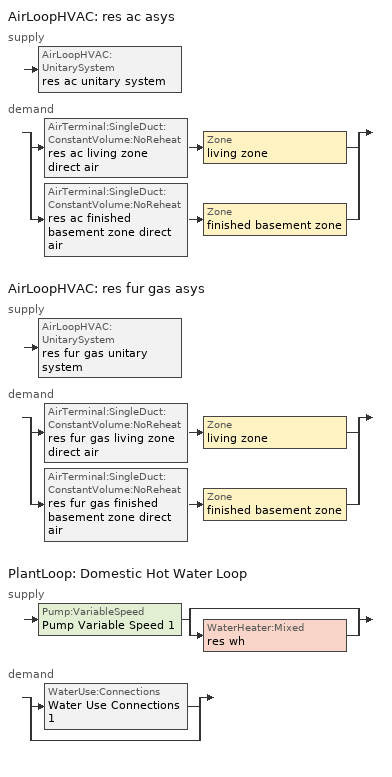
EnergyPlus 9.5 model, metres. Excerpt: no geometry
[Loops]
AirLoopHVAC 'res ac asys'
 supply: AirLoopHVAC:UnitarySystem 'res ac unitary system'
 demand: split
  | AirTerminal:SingleDuct:ConstantVolume:NoReheat 'res ac living zone direct air' > Zone 'living zone'
  | AirTerminal:SingleDuct:ConstantVolume:NoReheat 'res ac finished basement zone direct air' > Zone 'finished basement zone'
AirLoopHVAC 'res fur gas asys'
 supply: AirLoopHVAC:UnitarySystem 'res fur gas unitary system'
 demand: split
  | AirTerminal:SingleDuct:ConstantVolume:NoReheat 'res fur gas living zone direct air' > Zone 'living zone'
  | AirTerminal:SingleDuct:ConstantVolume:NoReheat 'res fur gas finished basement zone direct air' > Zone 'finished basement zone'
PlantLoop 'Domestic Hot Water Loop'
 supply: Pump:VariableSpeed 'Pump Variable Speed 1' > split
  | bypass
  | WaterHeater:Mixed 'res wh'
 demand: split
  | WaterUse:Connections 'Water Use Connections 1'
  | bypass
[ZoneControl:Thermostat] Temperature Difference Between Cutout And Setpoint {deltaC}=0
Name | Zone or ZoneList | Control Type Schedule | Control 1
finished basement zone Thermostat | finished basement zone | finished basement zone Thermostat Schedule | finished basement zone temperature setpoint
living zone Thermostat | living zone | living zone Thermostat Schedule | living zone temperature setpoint
[ThermostatSetpoint:DualSetpoint] Heating Setpoint Temperature Schedule=res heating setpoint; Cooling Setpoint Temperature Schedule=res cooling setpoint
finished basement zone temperature setpoint; living zone temperature setpoint
[AirTerminal:SingleDuct:ConstantVolume:NoReheat] Availability Schedule=Always On Discrete
Name | Maximum Air Flow Rate {m3/s}
res ac finished basement zone direct air; res fur gas finished basement zone direct air | 0.0486254
res ac living zone direct air; res fur gas living zone direct air | 0.328263
[Zone equipment]
finished basement zone: res ac finished basement zone direct air, res fur gas finished basement zone direct air
living zone: res ac living zone direct air, res fur gas living zone direct air
[AirLoopHVAC] Design Supply Air Flow Rate {m3/s}=0.376888; Design Return Air Flow Fraction of Supply Air Flow=1
res ac asys; res fur gas asys
[Sizing:System] Type of Load to Size On=Sensible; Design Outdoor Air Flow Rate {m3/s}=Autosize; Central Heating Maximum System Air Flow Ratio=0.3; Preheat Design Temperature {C}=7; Preheat Design Humidity Ratio {kgWater/kgDryAir}=0.008; Precool Design Temperature {C}=12.8; Precool Design Humidity Ratio {kgWater/kgDryAir}=0.008; Central Cooling Design Supply Air Temperature {C}=12.8; Central Heating Design Supply Air Temperature {C}=16.7; Type of Zone Sum to Use=NonCoincident; 100% Outdoor Air in Cooling=Yes; 100% Outdoor Air in Heating=Yes; Central Cooling Design Supply Air Humidity Ratio {kgWater/kgDryAir}=0.0085; Central Heating Design Supply Air Humidity Ratio {kgWater/kgDryAir}=0.008; Cooling Supply Air Flow Rate Method=DesignDay; Cooling Supply Air Flow Rate {m3/s}=0; Cooling Supply Air Flow Rate Per Floor Area {m3/s-m2}=0.00996765; Cooling Fraction of Autosized Cooling Supply Air Flow Rate=1; Cooling Supply Air Flow Rate Per Unit Cooling Capacity {m3/s-W}=3.94755e-05; Heating Supply Air Flow Rate Method=DesignDay; Heating Supply Air Flow Rate {m3/s}=0; Heating Supply Air Flow Rate Per Floor Area {m3/s-m2}=0.00996765; Heating Fraction of Autosized Heating Supply Air Flow Rate=1; Heating Fraction of Autosized Cooling Supply Air Flow Rate=1; Heating Supply Air Flow Rate Per Unit Heating Capacity {m3/s-W}=3.15882e-05; System Outdoor Air Method=ZoneSum; Zone Maximum Outdoor Air Fraction=1; Cooling Design Capacity Method=CoolingDesignCapacity; Cooling Design Capacity {W}=Autosize; Cooling Design Capacity Per Floor Area {W/m2}=234.7; Fraction of Autosized Cooling Design Capacity=1; Heating Design Capacity Method=HeatingDesignCapacity; Heating Design Capacity {W}=Autosize; Heating Design Capacity Per Floor Area {W/m2}=157; Fraction of Autosized Heating Design Capacity=1; Central Cooling Capacity Control Method=OnOff
res ac asys; res fur gas asys
[AirLoopHVAC:UnitarySystem] Control Type=Load; Controlling Zone or Thermostat Location=living zone; Dehumidification Control Type=None; Availability Schedule=Always On Discrete; Fan Placement=BlowThrough; Supply Air Fan Operating Mode Schedule=Always Off Discrete; DX Heating Coil Sizing Ratio=1; Use DOAS DX Cooling Coil=No; Minimum Supply Air Temperature {C}=2; Latent Load Control=SensibleOnlyLoadControl; Cooling Supply Air Flow Rate Method=SupplyAirFlowRate; Heating Supply Air Flow Rate Method=SupplyAirFlowRate; No Load Supply Air Flow Rate {m3/s}=0; Maximum Supply Air Temperature {C}=48.8889; Maximum Outdoor Dry-Bulb Temperature for Supplemental Heater Operation {C}=21; Maximum Cycling Rate {cycles/hr}=2.5; Heat Pump Time Constant {s}=60; Fraction of On-Cycle Power Use=0.01; Heat Pump Fan Delay Time {s}=60; Ancillary On-Cycle Electric Power {W}=0; Ancillary Off-Cycle Electric Power {W}=0
Name | Supply Fan | Cooling Coil | Cooling Supply Air Flow Rate {m3/s} | Heating Supply Air Flow Rate {m3/s} | Heating Coil
res ac unitary system | res ac clg supply fan | res ac cooling coil | 0.304729 | 0
res fur gas unitary system | res fur gas htg supply fan |  | 0 | 0.376888 | res fur gas heating coil
[Fan:OnOff] Availability Schedule=Always On Discrete; Fan Total Efficiency=0.75; Pressure Rise {Pa}=794.58; Maximum Flow Rate {m3/s}=0.376893; Motor Efficiency=1; Motor In Airstream Fraction=1
Name | Fan Power Ratio Function of Speed Ratio Curve | Fan Efficiency Ratio Function of Speed Ratio Curve
res ac clg supply fan | Fan On Off Power Curve | Fan On Off Efficiency Curve
res fur gas htg supply fan | Fan On Off Power Curve 1 | Fan On Off Efficiency Curve 1
[Coil:Cooling:DX:SingleSpeed]
res ac cooling coil: Availability Schedule=Always On Discrete; Gross Rated Total Cooling Capacity {W}=4550.66; Gross Rated Sensible Heat Ratio=0.740403; Gross Rated Cooling COP {W/W}=3.06784; Rated Air Flow Rate {m3/s}=0.235784; Rated Evaporator Fan Power Per Volume Flow Rate {W/(m3/s)}=773.391; Total Cooling Capacity Function of Temperature Curve=Cool-Cap-fT1; Total Cooling Capacity Function of Flow Fraction Curve=Cool-Cap-fFF1; Energy Input Ratio Function of Temperature Curve=Cool-EIR-fT1; Energy Input Ratio Function of Flow Fraction Curve=Cool-EIR-fFF1; Part Load Fraction Correlation Curve=Cool-PLF-fPLR1; Minimum Outdoor Dry-Bulb Temperature for Compressor Operation {C}=-25; Nominal Time for Condensate Removal to Begin {s}=1000; Ratio of Initial Moisture Evaporation Rate and Steady State Latent Capacity=1.5; Maximum Cycling Rate {cycles/hr}=3; Latent Capacity Time Constant {s}=45; Condenser Type=AirCooled; Evaporative Condenser Effectiveness=0; Evaporative Condenser Air Flow Rate {m3/s}=Autosize; Evaporative Condenser Pump Rated Power Consumption {W}=Autosize; Crankcase Heater Capacity {W}=0; Maximum Outdoor Dry-Bulb Temperature for Crankcase Heater Operation {C}=12.7778; Basin Heater Capacity {W/K}=0; Basin Heater Setpoint Temperature {C}=10
[Coil:Heating:Fuel]
res fur gas heating coil: Availability Schedule=Always On Discrete; Fuel Type=NaturalGas; Burner Efficiency=0.8; Nominal Capacity {W}=12492.2; Parasitic Electric Load {W}=76; Parasitic Fuel Load {W}=0
[PlantLoop]
Domestic Hot Water Loop: Fluid Type=Water; Plant Equipment Operation Scheme=Domestic Hot Water Loop Operation Schemes; Maximum Loop Temperature {C}=100; Minimum Loop Temperature {C}=0; Maximum Loop Flow Rate {m3/s}=0.01; Minimum Loop Flow Rate {m3/s}=0; Plant Loop Volume {m3}=0.003; Load Distribution Scheme=Optimal; Plant Loop Demand Calculation Scheme=SingleSetpoint
[Sizing:Plant]
Domestic Hot Water Loop: Loop Type=Heating; Design Loop Exit Temperature {C}=51.6667; Loop Design Temperature Difference {deltaC}=5.55556; Sizing Option=NonCoincident; Zone Timesteps in Averaging Window=1; Coincident Sizing Factor Mode=None
[Pump:VariableSpeed]
Pump Variable Speed 1: Design Maximum Flow Rate {m3/s}=0.01; Design Pump Head {Pa}=1; Design Power Consumption {W}=0; Motor Efficiency=1; Fraction of Motor Inefficiencies to Fluid Stream=0; Coefficient 1 of the Part Load Performance Curve=0; Coefficient 2 of the Part Load Performance Curve=1; Coefficient 3 of the Part Load Performance Curve=0; Coefficient 4 of the Part Load Performance Curve=0; Design Minimum Flow Rate {m3/s}=0; Pump Control Type=Intermittent; Skin Loss Radiative Fraction=0.5; Design Power Sizing Method=PowerPerFlowPerPressure; Design Electric Power per Unit Flow Rate {W/(m3/s)}=348701.1; Design Shaft Power per Unit Flow Rate per Unit Head {W/((m3/s)-Pa)}=1.28205; Design Minimum Flow Rate Fraction=0
[WaterHeater:Mixed]
res wh: Tank Volume {m3}=0.143846; Setpoint Temperature Schedule=New WH Setpoint Temp; Deadband Temperature Difference {deltaC}=2; Maximum Temperature Limit {C}=99; Heater Control Type=Cycle; Heater Maximum Capacity {W}=11722.8; Heater Minimum Capacity {W}=0; Heater Ignition Minimum Flow Rate {m3/s}=0; Heater Ignition Delay {s}=0; Heater Fuel Type=NaturalGas; Heater Thermal Efficiency=0.773298; Off Cycle Parasitic Fuel Consumption Rate {W}=0; Off Cycle Parasitic Fuel Type=Electricity; Off Cycle Parasitic Heat Fraction to Tank=0; On Cycle Parasitic Fuel Consumption Rate {W}=0; On Cycle Parasitic Fuel Type=Electricity; On Cycle Parasitic Heat Fraction to Tank=0; Ambient Temperature Indicator=Zone; Ambient Temperature Zone=finished basement zone; Off Cycle Loss Coefficient to Ambient Temperature {W/K}=4.15693; Off Cycle Loss Fraction to Zone=0.64; On Cycle Loss Coefficient to Ambient Temperature {W/K}=4.15693; On Cycle Loss Fraction to Zone=1; Use Side Effectiveness=1; Source Side Effectiveness=1; Use Side Design Flow Rate {m3/s}=Autosize; Source Side Design Flow Rate {m3/s}=Autosize; Indirect Water Heating Recovery Time {hr}=1.5; Source Side Flow Control Mode=IndirectHeatPrimarySetpoint
[WaterHeater:Sizing]
res wh: Design Mode=PeakDraw; Time Storage Can Meet Peak Draw {hr}=0.538503; Time for Tank Recovery {hr}=0; Nominal Tank Volume for Autosizing Plant Connections {m3}=1
[SetpointManager:Scheduled]
Setpoint Manager Scheduled 1: Control Variable=Temperature; Schedule=New dhw temp
[WaterUse:Connections]
Water Use Connections 1: Drain Water Heat Exchanger Type=None; Drain Water Heat Exchanger Destination=Plant; Water Use Equipment Name 1=res shower; Water Use Equipment Name 2=res sink; Water Use Equipment Name 3=res bath; Water Use Equipment Name 4=res shower dist; Water Use Equipment Name 5=res sink dist; Water Use Equipment Name 6=res bath dist; Water Use Equipment Name 7=res cw
[WaterUse:Equipment] Zone=living zone
Name | Peak Flow Rate {m3/s} | Flow Rate Fraction Schedule | Target Temperature Schedule
res shower | 2.01372e-05 | showers | New fixtures temperature schedule
res sink | 1.96454e-05 | sinks | New fixtures temperature schedule
res bath | 5.83e-05 | baths | New fixtures temperature schedule
res shower dist | 0 | showers | New fixtures temperature schedule
res sink dist | 0 | sinks | New fixtures temperature schedule
res bath dist | 0 | baths | New fixtures temperature schedule
res cw | 6.06636e-06 | clothes_washer | New res cw temperature schedule
[PlantEquipmentOperationSchemes]
Domestic Hot Water Loop Operation Schemes: Control Scheme Object Type 1=PlantEquipmentOperation:HeatingLoad; Control Scheme Name 1=Domestic Hot Water Loop Heating Operation Scheme; Control Scheme Schedule Name 1=Always On Discrete
[PlantEquipmentOperation:HeatingLoad]
Domestic Hot Water Loop Heating Operation Scheme: Load Range Lower Limit 1 {W}=0; Load Range Upper Limit 1 {W}=1000000000; Range Equipment List Name 1=Domestic Hot Water Loop Heating Equipment List
[PlantEquipmentList]
Domestic Hot Water Loop Heating Equipment List: WaterHeater:Mixed, res wh
[EnergyManagementSystem:Sensor]
Name | Output:Variable or Output:Meter Index Key | Output:Variable or Output:Meter
res_af_1_tin_s | living zone | Zone Mean Air Temperature
res_af_1_tt_s | living zone | Zone Outdoor Air Drybulb Temperature
res_ds_res_ac_asys_fan_rtf_s | res ac clg supply fan | Fan Runtime Fraction
res_ds_res_fur_gas_asys_fan_rtf_s | res fur gas htg supply fan | Fan Runtime Fraction
res_shower_tout | res wh | Water Heater Use Side Outlet Temperature
res_shower_vol | res shower | Water Use Equipment Hot Water Volume
[Schedule:File] File=C:/devel/community-thermal-resilience/ControlledStudy/Sandbox/schedules.csv; Rows to Skip at Top=1; Number of Hours of Data=8760; Column Separator=Comma; Interpolate to Timestep=No; Minutes per Item=15
Name | Column Number
baths | 13
clothes_washer | 9
showers | 14
sinks | 15
[Schedule:Compact]
finished basement zone Thermostat Schedule; living zone Thermostat Schedule: Through: 12/31, For: AllDays, Until: 24:00, 4
[Schedule:Day:Interval]
res heating setpoint allday1; res heating setpoint allday2; res heating setpoint allday3; res heating setpoint allday4; res heating setpoint allday5; res heating setpoint allday6; res heating setpoint allday7; res heating setpoint allday7 after Power Outage; res heating setpoint allday8; res heating setpoint allday9; res heating setpoint allday10; res heating setpoint allday11; res heating setpoint allday12: No, 24:00, 19.4444
res heating setpoint allday7 Start Power Outage: No, 01:00, 19.4444, 02:00, 19.4444, 03:00, 19.4444, 04:00, 19.4444, 05:00, 19.4444, 06:00, 19.4444, 07:00, 19.4444, 08:00, 19.4444, 09:00, 19.4444, 10:00, 19.4444, 11:00, 19.4444, 12:00, 19.4444, 13:00, 19.4444, 14:00, 0, 15:00, 0, 16:00, 0, 17:00, 0, 18:00, 0, 19:00, 0, 20:00, 0, 21:00, 0, 22:00, 0, 23:00, 0, 24:00, 0
res heating setpoint allday7 During Power Outage: No, 01:00, 0, 02:00, 0, 03:00, 0, 04:00, 0, 05:00, 0, 06:00, 0, 07:00, 0, 08:00, 0, 09:00, 0, 10:00, 0, 11:00, 0, 12:00, 0, 13:00, 0, 14:00, 0, 15:00, 0, 16:00, 0, 17:00, 0, 18:00, 0, 19:00, 0, 20:00, 0, 21:00, 0, 22:00, 0, 23:00, 0, 24:00, 0
res heating setpoint allday7 End Power Outage: No, 01:00, 0, 02:00, 0, 03:00, 0, 04:00, 0, 05:00, 0, 06:00, 0, 07:00, 0, 08:00, 0, 09:00, 0, 10:00, 0, 11:00, 0, 12:00, 0, 13:00, 19.4444, 14:00, 19.4444, 15:00, 19.4444, 16:00, 19.4444, 17:00, 19.4444, 18:00, 19.4444, 19:00, 19.4444, 20:00, 19.4444, 21:00, 19.4444, 22:00, 19.4444, 23:00, 19.4444, 24:00, 19.4444
Schedule Day 6; Schedule Day 7; Schedule Day 10; Schedule Day 14; Schedule Day 2; Schedule Day 5: No, 24:00, 0
res heating setpoint summer design; res cooling setpoint allday1; res cooling setpoint allday2; res cooling setpoint allday3; res cooling setpoint allday4; res cooling setpoint allday5; res cooling setpoint allday9; res cooling setpoint allday10; res cooling setpoint allday11; res cooling setpoint allday12; res cooling setpoint summer design: No, 24:00, 23.8889
res heating setpoint winter design; res cooling setpoint winter design: No, 24:00, 21.1111
res cooling setpoint allday6; res cooling setpoint allday7; res cooling setpoint allday7 after Power Outage; res cooling setpoint allday8: No, 01:00, 23.8889, 02:00, 23.8889, 03:00, 23.8889, 04:00, 23.8889, 05:00, 23.8889, 06:00, 23.8889, 07:00, 23.8889, 08:00, 23.8889, 09:00, 23.8889, 10:00, 23.8889, 11:00, 23.8889, 12:00, 23.8889, 13:00, 23.8889, 14:00, 23.8889, 15:00, 23.8889, 16:00, 23.8889, 17:00, 23.8889, 18:00, 23.8889, 19:00, 23.8889, 20:00, 23.8889, 21:00, 23.8889, 22:00, 23.8889, 23:00, 23.8889, 24:00, 23.8889
res cooling setpoint allday7 Start Power Outage: No, 01:00, 23.8889, 02:00, 23.8889, 03:00, 23.8889, 04:00, 23.8889, 05:00, 23.8889, 06:00, 23.8889, 07:00, 23.8889, 08:00, 23.8889, 09:00, 23.8889, 10:00, 23.8889, 11:00, 23.8889, 12:00, 23.8889, 13:00, 23.8889, 14:00, 90, 15:00, 90, 16:00, 90, 17:00, 90, 18:00, 90, 19:00, 90, 20:00, 90, 21:00, 90, 22:00, 90, 23:00, 90, 24:00, 90
res cooling setpoint allday7 During Power Outage: No, 01:00, 90, 02:00, 90, 03:00, 90, 04:00, 90, 05:00, 90, 06:00, 90, 07:00, 90, 08:00, 90, 09:00, 90, 10:00, 90, 11:00, 90, 12:00, 90, 13:00, 90, 14:00, 90, 15:00, 90, 16:00, 90, 17:00, 90, 18:00, 90, 19:00, 90, 20:00, 90, 21:00, 90, 22:00, 90, 23:00, 90, 24:00, 90
res cooling setpoint allday7 End Power Outage: No, 01:00, 90, 02:00, 90, 03:00, 90, 04:00, 90, 05:00, 90, 06:00, 90, 07:00, 90, 08:00, 90, 09:00, 90, 10:00, 90, 11:00, 90, 12:00, 90, 13:00, 23.8889, 14:00, 23.8889, 15:00, 23.8889, 16:00, 23.8889, 17:00, 23.8889, 18:00, 23.8889, 19:00, 23.8889, 20:00, 23.8889, 21:00, 23.8889, 22:00, 23.8889, 23:00, 23.8889, 24:00, 23.8889
[Schedule:Week:Daily]
res heating setpoint Week Rule - Jan1-Jan27: res heating setpoint allday1, res heating setpoint allday1, res heating setpoint allday1, res heating setpoint allday1, res heating setpoint allday1, res heating setpoint allday1, res heating setpoint allday1, Schedule Day 6, res heating setpoint summer design, res heating setpoint winter design, Schedule Day 6, Schedule Day 6
res heating setpoint Week Rule - Jan28-Feb3: res heating setpoint allday1, res heating setpoint allday1, res heating setpoint allday1, res heating setpoint allday1, res heating setpoint allday2, res heating setpoint allday2, res heating setpoint allday2, Schedule Day 6, res heating setpoint summer design, res heating setpoint winter design, Schedule Day 6, Schedule Day 6
res heating setpoint Week Rule - Feb4-Feb24: res heating setpoint allday2, res heating setpoint allday2, res heating setpoint allday2, res heating setpoint allday2, res heating setpoint allday2, res heating setpoint allday2, res heating setpoint allday2, Schedule Day 6, res heating setpoint summer design, res heating setpoint winter design, Schedule Day 6, Schedule Day 6
res heating setpoint Week Rule - Feb25-Mar3: res heating setpoint allday2, res heating setpoint allday2, res heating setpoint allday2, res heating setpoint allday2, res heating setpoint allday3, res heating setpoint allday3, res heating setpoint allday3, Schedule Day 6, res heating setpoint summer design, res heating setpoint winter design, Schedule Day 6, Schedule Day 6
res heating setpoint Week Rule - Mar4-Mar31: res heating setpoint allday3, res heating setpoint allday3, res heating setpoint allday3, res heating setpoint allday3, res heating setpoint allday3, res heating setpoint allday3, res heating setpoint allday3, Schedule Day 6, res heating setpoint summer design, res heating setpoint winter design, Schedule Day 6, Schedule Day 6
res heating setpoint Week Rule - Apr1-Apr28: res heating setpoint allday4, res heating setpoint allday4, res heating setpoint allday4, res heating setpoint allday4, res heating setpoint allday4, res heating setpoint allday4, res heating setpoint allday4, Schedule Day 6, res heating setpoint summer design, res heating setpoint winter design, Schedule Day 6, Schedule Day 6
res heating setpoint Week Rule - Apr29-May5: res heating setpoint allday4, res heating setpoint allday4, res heating setpoint allday5, res heating setpoint allday5, res heating setpoint allday5, res heating setpoint allday5, res heating setpoint allday5, Schedule Day 6, res heating setpoint summer design, res heating setpoint winter design, Schedule Day 6, Schedule Day 6
res heating setpoint Week Rule - May6-May26: res heating setpoint allday5, res heating setpoint allday5, res heating setpoint allday5, res heating setpoint allday5, res heating setpoint allday5, res heating setpoint allday5, res heating setpoint allday5, Schedule Day 6, res heating setpoint summer design, res heating setpoint winter design, Schedule Day 6, Schedule Day 6
res heating setpoint Week Rule - May27-Jun2: res heating setpoint allday5, res heating setpoint allday5, res heating setpoint allday5, res heating setpoint allday5, res heating setpoint allday5, res heating setpoint allday6, res heating setpoint allday6, Schedule Day 6, res heating setpoint summer design, res heating setpoint winter design, Schedule Day 6, Schedule Day 6
res heating setpoint Week Rule - Jun3-Jun30: res heating setpoint allday6, res heating setpoint allday6, res heating setpoint allday6, res heating setpoint allday6, res heating setpoint allday6, res heating setpoint allday6, res heating setpoint allday6, Schedule Day 6, res heating setpoint summer design, res heating setpoint winter design, Schedule Day 6, Schedule Day 6
res heating setpoint Week Rule - Jul1-Jul21: res heating setpoint allday7, res heating setpoint allday7, res heating setpoint allday7, res heating setpoint allday7, res heating setpoint allday7, res heating setpoint allday7, res heating setpoint allday7, Schedule Day 6, res heating setpoint summer design, res heating setpoint winter design, Schedule Day 6, Schedule Day 6
res heating setpoint Week Rule - Jul22-Jul28: res heating setpoint allday7, res heating setpoint allday7, res heating setpoint allday7 Start Power Outage, res heating setpoint allday7 During Power Outage, res heating setpoint allday7 End Power Outage, res heating setpoint allday7 after Power Outage, res heating setpoint allday7 after Power Outage, Schedule Day 6, res heating setpoint summer design, res heating setpoint winter design, Schedule Day 6, Schedule Day 6
res heating setpoint Week Rule - Jul29-Aug4: res heating setpoint allday7 after Power Outage, res heating setpoint allday7 after Power Outage, res heating setpoint allday7 after Power Outage, res heating setpoint allday8, res heating setpoint allday8, res heating setpoint allday8, res heating setpoint allday8, Schedule Day 6, res heating setpoint summer design, res heating setpoint winter design, Schedule Day 6, Schedule Day 6
res heating setpoint Week Rule - Aug5-Aug25: res heating setpoint allday8, res heating setpoint allday8, res heating setpoint allday8, res heating setpoint allday8, res heating setpoint allday8, res heating setpoint allday8, res heating setpoint allday8, Schedule Day 6, res heating setpoint summer design, res heating setpoint winter design, Schedule Day 6, Schedule Day 6
res heating setpoint Week Rule - Aug26-Sep1: res heating setpoint allday8, res heating setpoint allday8, res heating setpoint allday8, res heating setpoint allday8, res heating setpoint allday8, res heating setpoint allday8, res heating setpoint allday9, Schedule Day 6, res heating setpoint summer design, res heating setpoint winter design, Schedule Day 6, Schedule Day 6
res heating setpoint Week Rule - Sep2-Sep29: res heating setpoint allday9, res heating setpoint allday9, res heating setpoint allday9, res heating setpoint allday9, res heating setpoint allday9, res heating setpoint allday9, res heating setpoint allday9, Schedule Day 6, res heating setpoint summer design, res heating setpoint winter design, Schedule Day 6, Schedule Day 6
res heating setpoint Week Rule - Sep30-Oct6: res heating setpoint allday9, res heating setpoint allday10, res heating setpoint allday10, res heating setpoint allday10, res heating setpoint allday10, res heating setpoint allday10, res heating setpoint allday10, Schedule Day 6, res heating setpoint summer design, res heating setpoint winter design, Schedule Day 6, Schedule Day 6
res heating setpoint Week Rule - Oct7-Oct27: res heating setpoint allday10, res heating setpoint allday10, res heating setpoint allday10, res heating setpoint allday10, res heating setpoint allday10, res heating setpoint allday10, res heating setpoint allday10, Schedule Day 6, res heating setpoint summer design, res heating setpoint winter design, Schedule Day 6, Schedule Day 6
res heating setpoint Week Rule - Oct28-Nov3: res heating setpoint allday10, res heating setpoint allday10, res heating setpoint allday10, res heating setpoint allday10, res heating setpoint allday11, res heating setpoint allday11, res heating setpoint allday11, Schedule Day 6, res heating setpoint summer design, res heating setpoint winter design, Schedule Day 6, Schedule Day 6
res heating setpoint Week Rule - Nov4-Nov24: res heating setpoint allday11, res heating setpoint allday11, res heating setpoint allday11, res heating setpoint allday11, res heating setpoint allday11, res heating setpoint allday11, res heating setpoint allday11, Schedule Day 6, res heating setpoint summer design, res heating setpoint winter design, Schedule Day 6, Schedule Day 6
res heating setpoint Week Rule - Nov25-Dec1: res heating setpoint allday11, res heating setpoint allday11, res heating setpoint allday11, res heating setpoint allday11, res heating setpoint allday11, res heating setpoint allday11, res heating setpoint allday12, Schedule Day 6, res heating setpoint summer design, res heating setpoint winter design, Schedule Day 6, Schedule Day 6
res heating setpoint Week Rule - Dec2-Dec31: res heating setpoint allday12, res heating setpoint allday12, res heating setpoint allday12, res heating setpoint allday12, res heating setpoint allday12, res heating setpoint allday12, res heating setpoint allday12, Schedule Day 6, res heating setpoint summer design, res heating setpoint winter design, Schedule Day 6, Schedule Day 6
res cooling setpoint Week Rule - Jan1-Jan27: res cooling setpoint allday1, res cooling setpoint allday1, res cooling setpoint allday1, res cooling setpoint allday1, res cooling setpoint allday1, res cooling setpoint allday1, res cooling setpoint allday1, Schedule Day 7, res cooling setpoint summer design, res cooling setpoint winter design, Schedule Day 7, Schedule Day 7
res cooling setpoint Week Rule - Jan28-Feb3: res cooling setpoint allday1, res cooling setpoint allday1, res cooling setpoint allday1, res cooling setpoint allday1, res cooling setpoint allday2, res cooling setpoint allday2, res cooling setpoint allday2, Schedule Day 7, res cooling setpoint summer design, res cooling setpoint winter design, Schedule Day 7, Schedule Day 7
res cooling setpoint Week Rule - Feb4-Feb24: res cooling setpoint allday2, res cooling setpoint allday2, res cooling setpoint allday2, res cooling setpoint allday2, res cooling setpoint allday2, res cooling setpoint allday2, res cooling setpoint allday2, Schedule Day 7, res cooling setpoint summer design, res cooling setpoint winter design, Schedule Day 7, Schedule Day 7
res cooling setpoint Week Rule - Feb25-Mar3: res cooling setpoint allday2, res cooling setpoint allday2, res cooling setpoint allday2, res cooling setpoint allday2, res cooling setpoint allday3, res cooling setpoint allday3, res cooling setpoint allday3, Schedule Day 7, res cooling setpoint summer design, res cooling setpoint winter design, Schedule Day 7, Schedule Day 7
res cooling setpoint Week Rule - Mar4-Mar31: res cooling setpoint allday3, res cooling setpoint allday3, res cooling setpoint allday3, res cooling setpoint allday3, res cooling setpoint allday3, res cooling setpoint allday3, res cooling setpoint allday3, Schedule Day 7, res cooling setpoint summer design, res cooling setpoint winter design, Schedule Day 7, Schedule Day 7
res cooling setpoint Week Rule - Apr1-Apr28: res cooling setpoint allday4, res cooling setpoint allday4, res cooling setpoint allday4, res cooling setpoint allday4, res cooling setpoint allday4, res cooling setpoint allday4, res cooling setpoint allday4, Schedule Day 7, res cooling setpoint summer design, res cooling setpoint winter design, Schedule Day 7, Schedule Day 7
res cooling setpoint Week Rule - Apr29-May5: res cooling setpoint allday4, res cooling setpoint allday4, res cooling setpoint allday5, res cooling setpoint allday5, res cooling setpoint allday5, res cooling setpoint allday5, res cooling setpoint allday5, Schedule Day 7, res cooling setpoint summer design, res cooling setpoint winter design, Schedule Day 7, Schedule Day 7
res cooling setpoint Week Rule - May6-May26: res cooling setpoint allday5, res cooling setpoint allday5, res cooling setpoint allday5, res cooling setpoint allday5, res cooling setpoint allday5, res cooling setpoint allday5, res cooling setpoint allday5, Schedule Day 7, res cooling setpoint summer design, res cooling setpoint winter design, Schedule Day 7, Schedule Day 7
res cooling setpoint Week Rule - May27-Jun2: res cooling setpoint allday5, res cooling setpoint allday5, res cooling setpoint allday5, res cooling setpoint allday5, res cooling setpoint allday5, res cooling setpoint allday6, res cooling setpoint allday6, Schedule Day 7, res cooling setpoint summer design, res cooling setpoint winter design, Schedule Day 7, Schedule Day 7
res cooling setpoint Week Rule - Jun3-Jun30: res cooling setpoint allday6, res cooling setpoint allday6, res cooling setpoint allday6, res cooling setpoint allday6, res cooling setpoint allday6, res cooling setpoint allday6, res cooling setpoint allday6, Schedule Day 7, res cooling setpoint summer design, res cooling setpoint winter design, Schedule Day 7, Schedule Day 7
res cooling setpoint Week Rule - Jul1-Jul21: res cooling setpoint allday7, res cooling setpoint allday7, res cooling setpoint allday7, res cooling setpoint allday7, res cooling setpoint allday7, res cooling setpoint allday7, res cooling setpoint allday7, Schedule Day 7, res cooling setpoint summer design, res cooling setpoint winter design, Schedule Day 7, Schedule Day 7
res cooling setpoint Week Rule - Jul22-Jul28: res cooling setpoint allday7, res cooling setpoint allday7, res cooling setpoint allday7 Start Power Outage, res cooling setpoint allday7 During Power Outage, res cooling setpoint allday7 End Power Outage, res cooling setpoint allday7 after Power Outage, res cooling setpoint allday7 after Power Outage, Schedule Day 7, res cooling setpoint summer design, res cooling setpoint winter design, Schedule Day 7, Schedule Day 7
res cooling setpoint Week Rule - Jul29-Aug4: res cooling setpoint allday7 after Power Outage, res cooling setpoint allday7 after Power Outage, res cooling setpoint allday7 after Power Outage, res cooling setpoint allday8, res cooling setpoint allday8, res cooling setpoint allday8, res cooling setpoint allday8, Schedule Day 7, res cooling setpoint summer design, res cooling setpoint winter design, Schedule Day 7, Schedule Day 7
res cooling setpoint Week Rule - Aug5-Aug25: res cooling setpoint allday8, res cooling setpoint allday8, res cooling setpoint allday8, res cooling setpoint allday8, res cooling setpoint allday8, res cooling setpoint allday8, res cooling setpoint allday8, Schedule Day 7, res cooling setpoint summer design, res cooling setpoint winter design, Schedule Day 7, Schedule Day 7
res cooling setpoint Week Rule - Aug26-Sep1: res cooling setpoint allday8, res cooling setpoint allday8, res cooling setpoint allday8, res cooling setpoint allday8, res cooling setpoint allday8, res cooling setpoint allday8, res cooling setpoint allday9, Schedule Day 7, res cooling setpoint summer design, res cooling setpoint winter design, Schedule Day 7, Schedule Day 7
res cooling setpoint Week Rule - Sep2-Sep29: res cooling setpoint allday9, res cooling setpoint allday9, res cooling setpoint allday9, res cooling setpoint allday9, res cooling setpoint allday9, res cooling setpoint allday9, res cooling setpoint allday9, Schedule Day 7, res cooling setpoint summer design, res cooling setpoint winter design, Schedule Day 7, Schedule Day 7
res cooling setpoint Week Rule - Sep30-Oct6: res cooling setpoint allday9, res cooling setpoint allday10, res cooling setpoint allday10, res cooling setpoint allday10, res cooling setpoint allday10, res cooling setpoint allday10, res cooling setpoint allday10, Schedule Day 7, res cooling setpoint summer design, res cooling setpoint winter design, Schedule Day 7, Schedule Day 7
res cooling setpoint Week Rule - Oct7-Oct27: res cooling setpoint allday10, res cooling setpoint allday10, res cooling setpoint allday10, res cooling setpoint allday10, res cooling setpoint allday10, res cooling setpoint allday10, res cooling setpoint allday10, Schedule Day 7, res cooling setpoint summer design, res cooling setpoint winter design, Schedule Day 7, Schedule Day 7
res cooling setpoint Week Rule - Oct28-Nov3: res cooling setpoint allday10, res cooling setpoint allday10, res cooling setpoint allday10, res cooling setpoint allday10, res cooling setpoint allday11, res cooling setpoint allday11, res cooling setpoint allday11, Schedule Day 7, res cooling setpoint summer design, res cooling setpoint winter design, Schedule Day 7, Schedule Day 7
res cooling setpoint Week Rule - Nov4-Nov24: res cooling setpoint allday11, res cooling setpoint allday11, res cooling setpoint allday11, res cooling setpoint allday11, res cooling setpoint allday11, res cooling setpoint allday11, res cooling setpoint allday11, Schedule Day 7, res cooling setpoint summer design, res cooling setpoint winter design, Schedule Day 7, Schedule Day 7
res cooling setpoint Week Rule - Nov25-Dec1: res cooling setpoint allday11, res cooling setpoint allday11, res cooling setpoint allday11, res cooling setpoint allday11, res cooling setpoint allday11, res cooling setpoint allday11, res cooling setpoint allday12, Schedule Day 7, res cooling setpoint summer design, res cooling setpoint winter design, Schedule Day 7, Schedule Day 7
res cooling setpoint Week Rule - Dec2-Dec31: res cooling setpoint allday12, res cooling setpoint allday12, res cooling setpoint allday12, res cooling setpoint allday12, res cooling setpoint allday12, res cooling setpoint allday12, res cooling setpoint allday12, Schedule Day 7, res cooling setpoint summer design, res cooling setpoint winter design, Schedule Day 7, Schedule Day 7
New dhw temp Week Rule - Jan1-Dec31: Schedule Day 5, Schedule Day 5, Schedule Day 5, Schedule Day 5, Schedule Day 5, Schedule Day 5, Schedule Day 5, Schedule Day 5, Schedule Day 5, Schedule Day 5, Schedule Day 5, Schedule Day 5
New fixtures temperature schedule Week Rule - Jan1-Dec31: Schedule Day 14, Schedule Day 14, Schedule Day 14, Schedule Day 14, Schedule Day 14, Schedule Day 14, Schedule Day 14, Schedule Day 14, Schedule Day 14, Schedule Day 14, Schedule Day 14, Schedule Day 14
New res cw temperature schedule Week Rule - Jan1-Dec31: Schedule Day 2, Schedule Day 2, Schedule Day 2, Schedule Day 2, Schedule Day 2, Schedule Day 2, Schedule Day 2, Schedule Day 2, Schedule Day 2, Schedule Day 2, Schedule Day 2, Schedule Day 2
New WH Setpoint Temp Week Rule - Jan1-Dec31: Schedule Day 10, Schedule Day 10, Schedule Day 10, Schedule Day 10, Schedule Day 10, Schedule Day 10, Schedule Day 10, Schedule Day 10, Schedule Day 10, Schedule Day 10, Schedule Day 10, Schedule Day 10
[Schedule:Year]
res heating setpoint: res heating setpoint Week Rule - Jan1-Jan27, 1, 1, 1, 27, res heating setpoint Week Rule - Jan28-Feb3, 1, 28, 2, 3, res heating setpoint Week Rule - Feb4-Feb24, 2, 4, 2, 24, res heating setpoint Week Rule - Feb25-Mar3, 2, 25, 3, 3, res heating setpoint Week Rule - Mar4-Mar31, 3, 4, 3, 31, res heating setpoint Week Rule - Apr1-Apr28, 4, 1, 4, 28, res heating setpoint Week Rule - Apr29-May5, 4, 29, 5, 5, res heating setpoint Week Rule - May6-May26, 5, 6, 5, 26, res heating setpoint Week Rule - May27-Jun2, 5, 27, 6, 2, res heating setpoint Week Rule - Jun3-Jun30, 6, 3, 6, 30, res heating setpoint Week Rule - Jul1-Jul21, 7, 1, 7, 21, res heating setpoint Week Rule - Jul22-Jul28, 7, 22, 7, 28, res heating setpoint Week Rule - Jul29-Aug4, 7, 29, 8, 4, res heating setpoint Week Rule - Aug5-Aug25, 8, 5, 8, 25, res heating setpoint Week Rule - Aug26-Sep1, 8, 26, 9, 1, res heating setpoint Week Rule - Sep2-Sep29, 9, 2, 9, 29, res heating setpoint Week Rule - Sep30-Oct6, 9, 30, 10, 6, res heating setpoint Week Rule - Oct7-Oct27, 10, 7, 10, 27, res heating setpoint Week Rule - Oct28-Nov3, 10, 28, 11, 3, res heating setpoint Week Rule - Nov4-Nov24, 11, 4, 11, 24, res heating setpoint Week Rule - Nov25-Dec1, 11, 25, 12, 1, res heating setpoint Week Rule - Dec2-Dec31, 12, 2, 12, 31
res cooling setpoint: res cooling setpoint Week Rule - Jan1-Jan27, 1, 1, 1, 27, res cooling setpoint Week Rule - Jan28-Feb3, 1, 28, 2, 3, res cooling setpoint Week Rule - Feb4-Feb24, 2, 4, 2, 24, res cooling setpoint Week Rule - Feb25-Mar3, 2, 25, 3, 3, res cooling setpoint Week Rule - Mar4-Mar31, 3, 4, 3, 31, res cooling setpoint Week Rule - Apr1-Apr28, 4, 1, 4, 28, res cooling setpoint Week Rule - Apr29-May5, 4, 29, 5, 5, res cooling setpoint Week Rule - May6-May26, 5, 6, 5, 26, res cooling setpoint Week Rule - May27-Jun2, 5, 27, 6, 2, res cooling setpoint Week Rule - Jun3-Jun30, 6, 3, 6, 30, res cooling setpoint Week Rule - Jul1-Jul21, 7, 1, 7, 21, res cooling setpoint Week Rule - Jul22-Jul28, 7, 22, 7, 28, res cooling setpoint Week Rule - Jul29-Aug4, 7, 29, 8, 4, res cooling setpoint Week Rule - Aug5-Aug25, 8, 5, 8, 25, res cooling setpoint Week Rule - Aug26-Sep1, 8, 26, 9, 1, res cooling setpoint Week Rule - Sep2-Sep29, 9, 2, 9, 29, res cooling setpoint Week Rule - Sep30-Oct6, 9, 30, 10, 6, res cooling setpoint Week Rule - Oct7-Oct27, 10, 7, 10, 27, res cooling setpoint Week Rule - Oct28-Nov3, 10, 28, 11, 3, res cooling setpoint Week Rule - Nov4-Nov24, 11, 4, 11, 24, res cooling setpoint Week Rule - Nov25-Dec1, 11, 25, 12, 1, res cooling setpoint Week Rule - Dec2-Dec31, 12, 2, 12, 31
New dhw temp: New dhw temp Week Rule - Jan1-Dec31, 1, 1, 12, 31
New fixtures temperature schedule: New fixtures temperature schedule Week Rule - Jan1-Dec31, 1, 1, 12, 31
New res cw temperature schedule: New res cw temperature schedule Week Rule - Jan1-Dec31, 1, 1, 12, 31
New WH Setpoint Temp: New WH Setpoint Temp Week Rule - Jan1-Dec31, 1, 1, 12, 31
[Schedule:Constant]
Name | Hourly Value
Always Off Discrete | 0
Always On Discrete | 1
[Curve:Exponent] Coefficient1 Constant=1; Coefficient2 Constant=0; Coefficient3 Constant=0; Minimum Value of x {BasedOnField A2}=0; Maximum Value of x {BasedOnField A2}=1
Fan On Off Power Curve; Fan On Off Power Curve 1
[Curve:Cubic] Coefficient1 Constant=1; Coefficient2 x=0; Coefficient3 x**2=0; Coefficient4 x**3=0; Minimum Value of x {BasedOnField A2}=0; Maximum Value of x {BasedOnField A2}=1
Fan On Off Efficiency Curve; Fan On Off Efficiency Curve 1
[Curve:Biquadratic] Minimum Value of x {BasedOnField A2}=13.88; Maximum Value of x {BasedOnField A2}=23.88; Minimum Value of y {BasedOnField A3}=18.33; Maximum Value of y {BasedOnField A3}=51.66
Name | Coefficient1 Constant | Coefficient2 x | Coefficient3 x**2 | Coefficient4 y | Coefficient5 y**2 | Coefficient6 x*y
Cool-Cap-fT1 | 1.5509 | -0.0750501 | 0.00309714 | 0.00240111 | -5.0544e-05 | -0.000427281
Cool-EIR-fT1 | -0.304283 | 0.118048 | -0.00342467 | -0.00626191 | 0.000695427 | -0.000469975
[Curve:Quadratic] Minimum Value of x {BasedOnField A2}=0
Name | Coefficient1 Constant | Coefficient2 x | Coefficient3 x**2 | Maximum Value of x {BasedOnField A2} | Minimum Curve Output {BasedOnField A3} | Maximum Curve Output {BasedOnField A3}
Cool-Cap-fFF1 | 0.718605 | 0.4101 | -0.128705 | 2 | 0 | 2
Cool-EIR-fFF1 | 1.323 | -0.477711 | 0.154712 | 2 | 0 | 2
Cool-PLF-fPLR1 | 0.8 | 0.2 | 0 | 1 | 0.7 | 1
